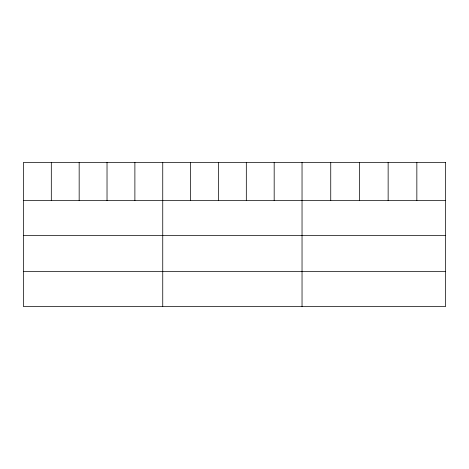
<?xml version="1.0" encoding="UTF-8"?>
<svg xmlns="http://www.w3.org/2000/svg" width="469" height="469" viewBox="0 0 469 469"><rect width="100%" height="100%" fill="white"/><g stroke="black" fill="none" stroke-linecap="round" stroke-linejoin="round"><path stroke-width="0.7" d="M23.45 200.585L445.55 200.585M23.45 235.561L445.55 235.561M23.45 271.604L445.55 271.604M416.847 162.415L416.847 200.585M388.144 162.415L388.144 200.585M359.442 162.415L359.442 200.585M330.739 162.415L330.739 200.585M302.036 162.415L302.036 306.585M274.177 162.415L274.177 200.585M246.319 162.415L246.319 200.585M218.46 162.415L218.46 200.585M190.602 162.415L190.602 200.585M162.743 162.415L162.743 306.585M134.884 162.415L134.884 200.585M107.026 162.415L107.026 200.585M79.167 162.415L79.167 200.585M51.309 162.415L51.309 200.585M445.55 162.415L23.45 162.415L23.45 306.585L445.55 306.585L445.55 162.415"/></g></svg>
